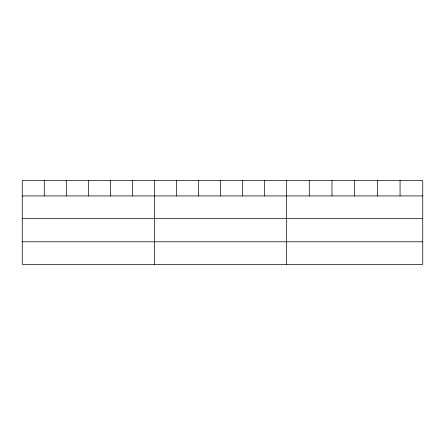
<?xml version="1.0" encoding="UTF-8"?>
<svg xmlns="http://www.w3.org/2000/svg" width="445" height="445" viewBox="0 0 445 445"><rect width="100%" height="100%" fill="white"/><g stroke="black" fill="none" stroke-linecap="round" stroke-linejoin="round"><path stroke-width="0.67" d="M422.75 218.517L422.75 180.631L22.25 180.631L22.25 264.369L422.75 264.369L422.75 218.517L22.25 218.517M22.25 195.934L422.75 195.934M22.25 241.785L422.75 241.785M400.055 180.631L400.055 195.934M377.36 180.631L377.36 195.934M354.665 180.631L354.665 195.934M331.97 180.631L331.97 195.934M309.275 180.631L309.275 195.934M286.58 180.631L286.58 264.369M264.553 180.631L264.553 195.934M242.525 180.631L242.525 195.934M220.498 180.631L220.498 195.934M198.47 180.631L198.47 195.934M176.442 180.631L176.442 195.934M154.415 180.631L154.415 264.369M132.388 180.631L132.388 195.934M110.36 180.631L110.36 195.934M88.333 180.631L88.333 195.934M66.305 180.631L66.305 195.934M44.277 180.631L44.277 195.934"/></g></svg>
